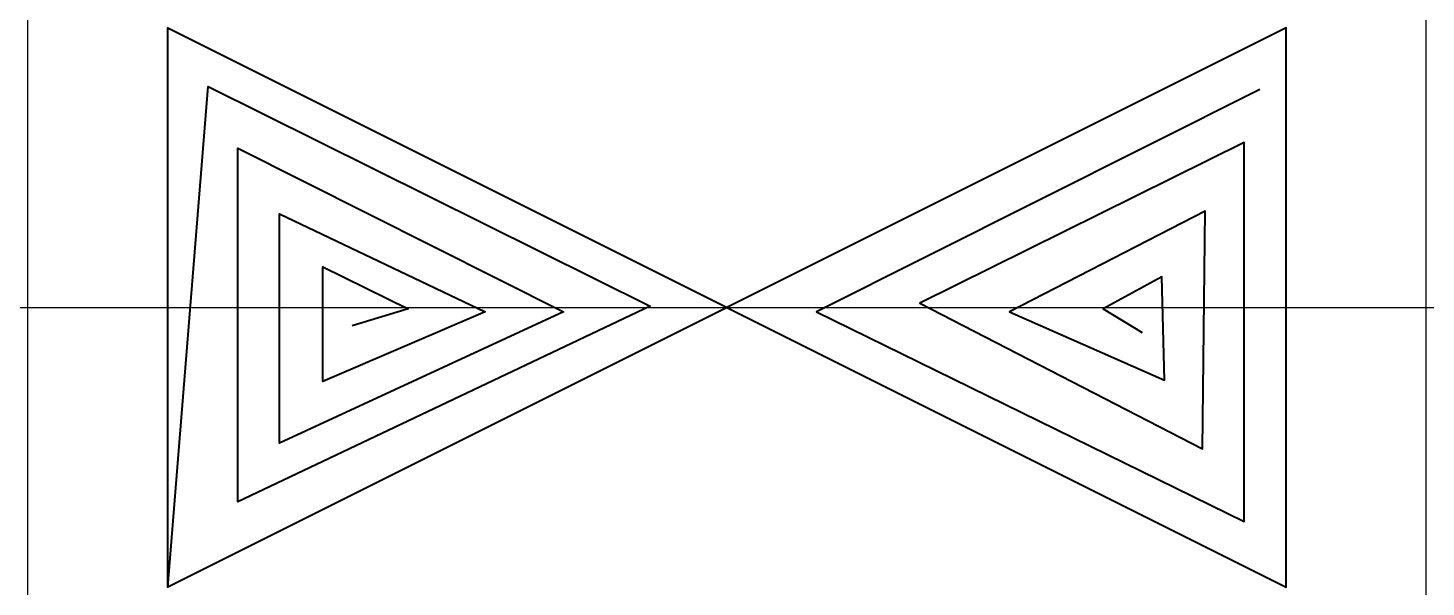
# Model space of a CAD drawing. Header units: metres. Extents: x -0.005 to 0.005, y -0.002 to 0.002.
import ezdxf

# ---------------------------------------------------------------- set-up
doc = ezdxf.new("R2010")
doc.units = ezdxf.units.M
doc.header["$PDMODE"] = 2
doc.layers.add('Level 7', color=7, linetype='Continuous')

# ---------------------------------------------------------------- blocks, each defined once
blk = doc.blocks.new('01003B')
at = {"layer": 'Level 7', "color": 2, "linetype": 'Continuous', "lineweight": 13}
for p, q in [((-0.005, 0.00202), (-0.005, -0.00198)), ((0.005, 0.00202), (0.005, -0.00198))]:
    blk.add_line(p, q, dxfattribs=at)
at = {"layer": 'Level 7', "color": 2, "linetype": 'Continuous', "lineweight": 40, "flags": 128}
for points in [[(-0.004, -0.00198), (-0.004, 0.00202), (0.004, -0.00198), (0.004, 0.00202), (-0.004, -0.00198), (-0.00371, 0.0016), (-0.00055, 0.00003), (-0.0035, -0.00137), (-0.0035, 0.00116), (-0.00117, -0.00001), (-0.0032, -0.00095), (-0.0032, 0.00069), (-0.00173, -0.00001), (-0.00289, -0.00051), (-0.00289, 0.00031), (-0.00228, 0.00001), (-0.00268, -0.00011)], [(0.00381, 0.00158), (0.00064, -0.00001), (0.0037, -0.00151), (0.0037, 0.0012), (0.00138, 0.00005), (0.0034, -0.00099), (0.00342, 0.00071), (0.00202, -0.00001), (0.00313, -0.0005), (0.00311, 0.00024), (0.00269, 0.00001), (0.00297, -0.00016)]]:
    blk.add_lwpolyline(points, dxfattribs=at)

msp = doc.modelspace()

# ---------------------------------------------------------------- linework, layer by layer
for p in [(-0.005, 0.00002), (0.005, 0.00002)]:
    msp.add_point(p)

# ---------------------------------------------------------------- block references
msp.add_blockref('01003B', (0, 0))

doc.saveas('drawing.dxf')
